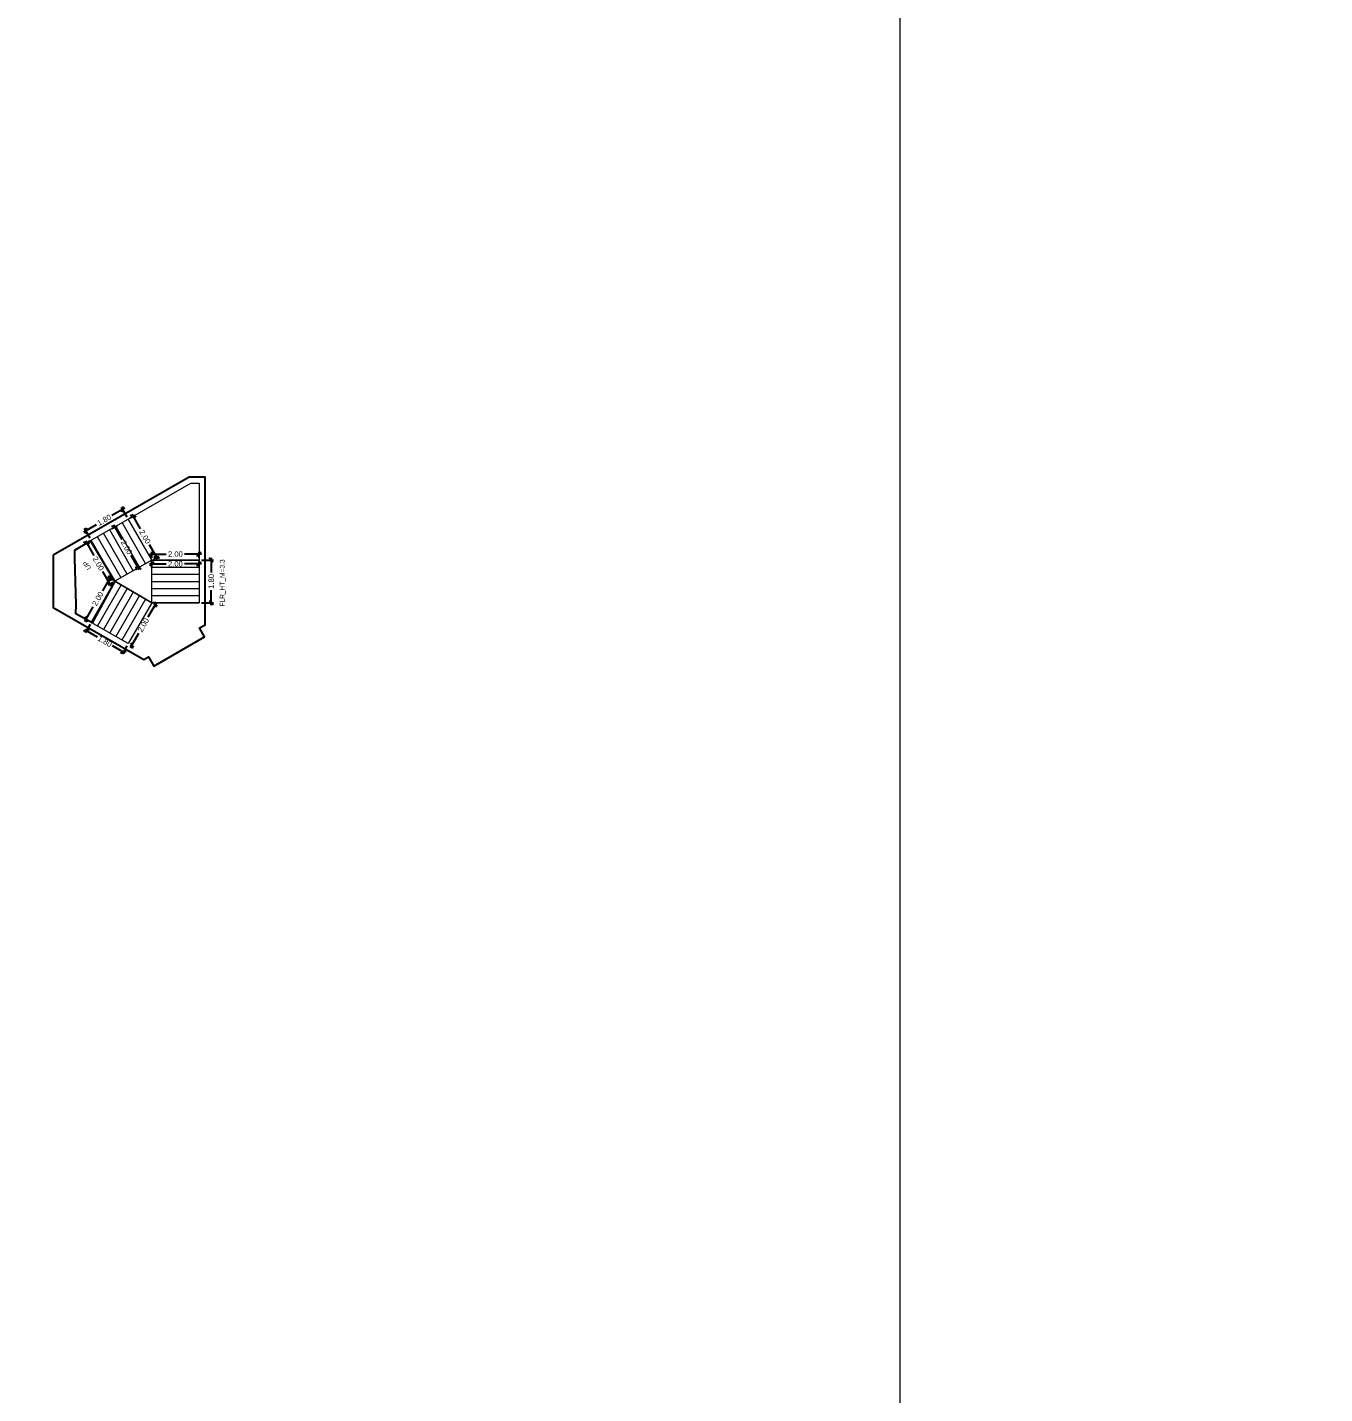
# Model space of a CAD drawing. Header units: metres. Extents: x 256329 to 886268, y -249371 to 355.
# Drawn here: x 286452.9 to 286507.8, y -940.2 to -882.4 of the extents above; entities that cross this region are included whole.
import ezdxf

# ---------------------------------------------------------------- set-up
doc = ezdxf.new("R2010")
doc.units = ezdxf.units.M
doc.header["$MEASUREMENT"] = 0
doc.header["$PDMODE"] = 35
doc.linetypes.add('CONTINOUS', pattern=[0])
doc.layers.get('0').update_dxf_attribs({"lineweight": 18})
doc.layers.get('Defpoints').update_dxf_attribs({"lineweight": 20})
doc.layers.add('A_TEXT', color=4, linetype='Continuous', lineweight=0, transparency=0.3)
doc.layers.add('BLK_2_FLR_-1_STAIR_3', color=7, linetype='Continuous', plot=False)
doc.layers.add('BLK_2_FLR_-1_STAIR_3_LANDING_1', color=7, linetype='Continuous', plot=False)
for name, color, linetype, lineweight in [('BLK_2_FLR_-1_STAIR_3_FLIGHT_1', 7, 'Continuous', 0), ('BLK_2_FLR_-1_STAIR_3_FLIGHT_2', 7, 'Continuous', 0), ('BLK_2_FLR_-1_STAIR_3_FLIGHT_3', 7, 'Continuous', 0), ('BLK_2_FLR_-1_STAIR_3_LANDING_2', 7, 'Continuous', 0)]:
    doc.layers.add(name, color=color, linetype=linetype, lineweight=lineweight)
doc.styles.add('Arial', font='arial.ttf')
doc.styles.get("Standard").update_dxf_attribs({"font": 'arial.ttf'})
doc.dimstyles.new('METRIC DIM', dxfattribs={"dimtxt": 0.23, "dimasz": 0.18, "dimexe": 0.1, "dimexo": 0.1, "dimgap": 0.09, "dimtad": 0, "dimzin": 0, "dimdsep": 46, "dimtxsty": 'Standard', "dimblk": 'OBLIQUE', "dimcen": 0, "dimdle": 0.1, "dimclrd": 147, "dimclre": 147, "dimclrt": 7, "dimadec": 0, "dimazin": 0, "dimtfac": 1, "dimtofl": 0, "dimtmove": 0, "dimatfit": 2, "dimfxl": 0.125, "dimtolj": 1, "dimtzin": 0, "dimarcsym": 0})

# ---------------------------------------------------------------- blocks, each defined once
blk = doc.blocks.new('_Oblique')
at = {"color": 0, "linetype": 'ByBlock', "lineweight": -2}
blk.add_line((-0.5, -0.5), (0.5, 0.5), dxfattribs=at)
blk = doc.blocks.new('*D1130')
at = {"layer": 'BLK_2_FLR_-1_STAIR_3_FLIGHT_2', "color": 147, "lineweight": -2, "transparency": 16777216}
for p, q in [((286457.056919, -902.715032), (286456.517183, -903.025179)), ((286457.155485, -903.087273), (286456.920392, -902.67815)), ((286455.322827, -903.711487), (286455.862563, -903.40134)), ((286455.594802, -903.984083), (286455.359709, -903.57496))]:
    blk.add_line(p, q, dxfattribs=at)
at = {"layer": 'Defpoints', "color": 0, "linetype": 'CONTINOUS', "transparency": 16777216}
for p in [(286456.970215, -902.764855), (286457.205308, -903.173978, 0.042641), (286455.644625, -904.070788, 0.042641)]:
    blk.add_point(p, dxfattribs=at)
at = {"layer": 'BLK_2_FLR_-1_STAIR_3_FLIGHT_2', "color": 147, "linetype": 'CONTINOUS', "lineweight": -2, "transparency": 16777216, "xscale": 0.18, "yscale": 0.18, "zscale": 0.18}
for p, rotation in [((286456.970215, -902.764855), 29.88281300000001), ((286455.409532, -903.661664), 209.882813)]:
    blk.add_blockref('_Oblique', p, dxfattribs=dict(at, rotation=rotation))
at = {"layer": 'BLK_2_FLR_-1_STAIR_3_FLIGHT_2', "color": 7, "linetype": 'CONTINOUS', "transparency": 16777216, "insert": (286456.189873, -903.213259), "char_height": 0.23, "attachment_point": 5, "rotation": 29.88281257}
blk.add_mtext('\\A1;1.80', dxfattribs=at)
blk = doc.blocks.new('*D1131')
at = {"layer": 'BLK_2_FLR_-1_STAIR_3_FLIGHT_3', "color": 147, "lineweight": -2, "transparency": 16777216}
for p, q in [((286460.714418, -904.808255), (286460.714194, -905.430755)), ((286460.30241, -904.908106), (286460.814382, -904.90829)), ((286460.713699, -906.808254), (286460.713922, -906.185754)), ((286460.301763, -906.708106), (286460.813735, -906.70829))]:
    blk.add_line(p, q, dxfattribs=at)
at = {"layer": 'Defpoints', "color": 0, "linetype": 'CONTINOUS', "transparency": 16777216}
for p in [(286460.20241, -904.90807, 0.042641), (286460.714382, -904.908254), (286460.201763, -906.70807, 0.042641)]:
    blk.add_point(p, dxfattribs=at)
at = {"layer": 'BLK_2_FLR_-1_STAIR_3_FLIGHT_3', "color": 147, "linetype": 'CONTINOUS', "lineweight": -2, "transparency": 16777216, "xscale": 0.18, "yscale": 0.18, "zscale": 0.18}
for p, rotation in [((286460.714382, -904.908254), 89.979403), ((286460.713735, -906.708254), 269.979403)]:
    blk.add_blockref('_Oblique', p, dxfattribs=dict(at, rotation=rotation))
at = {"layer": 'BLK_2_FLR_-1_STAIR_3_FLIGHT_3', "color": 7, "linetype": 'CONTINOUS', "transparency": 16777216, "insert": (286460.714058, -905.808254), "char_height": 0.23, "attachment_point": 5, "rotation": 89.97940333}
blk.add_mtext('\\A1;1.80', dxfattribs=at)
blk = doc.blocks.new('*D1172')
at = {"layer": 'BLK_2_FLR_-1_STAIR_3_LANDING_1', "color": 147, "lineweight": -2, "transparency": 16777216}
for p, q in [((286456.469808, -905.591051), (286456.115664, -906.206977)), ((286456.554389, -905.755035), (286456.333271, -905.627897)), ((286455.372438, -907.499593), (286455.726582, -906.883667)), ((286455.55671, -907.490193), (286455.335593, -907.363056))]:
    blk.add_line(p, q, dxfattribs=at)
at = {"layer": 'Defpoints', "color": 0, "linetype": 'CONTINOUS', "transparency": 16777216}
for p in [(286456.419962, -905.677742), (286456.64108, -905.80488, 0.042641), (286455.643402, -907.540039, 0.042641)]:
    blk.add_point(p, dxfattribs=at)
at = {"layer": 'BLK_2_FLR_-1_STAIR_3_LANDING_1', "color": 147, "linetype": 'CONTINOUS', "lineweight": -2, "transparency": 16777216, "xscale": 0.18, "yscale": 0.18, "zscale": 0.18}
for p, rotation in [((286456.419962, -905.677742), 60.102044), ((286455.422284, -907.412901), 240.102044)]:
    blk.add_blockref('_Oblique', p, dxfattribs=dict(at, rotation=rotation))
at = {"layer": 'BLK_2_FLR_-1_STAIR_3_LANDING_1', "color": 7, "linetype": 'CONTINOUS', "transparency": 16777216, "insert": (286455.921123, -906.545322), "char_height": 0.23, "attachment_point": 5, "rotation": 60.10204415}
blk.add_mtext('\\A1;2.00', dxfattribs=at)
blk = doc.blocks.new('*D1173')
at = {"layer": 'BLK_2_FLR_-1_STAIR_3_LANDING_1', "color": 147, "lineweight": -2, "transparency": 16777216}
for p, q in [((286455.55792, -904.120611), (286455.357201, -904.235949)), ((286455.394083, -904.099422), (286455.747682, -904.714776)), ((286456.490184, -906.006923), (286456.136585, -905.391569)), ((286456.554375, -905.854703), (286456.353657, -905.970041))]:
    blk.add_line(p, q, dxfattribs=at)
at = {"layer": 'Defpoints', "color": 0, "linetype": 'CONTINOUS', "transparency": 16777216}
for p in [(286455.443906, -904.186126), (286455.644625, -904.070788, 0.042641), (286456.64108, -905.80488, 0.042641)]:
    blk.add_point(p, dxfattribs=at)
at = {"layer": 'BLK_2_FLR_-1_STAIR_3_LANDING_1', "color": 147, "linetype": 'CONTINOUS', "lineweight": -2, "transparency": 16777216, "xscale": 0.18, "yscale": 0.18, "zscale": 0.18}
for p, rotation in [((286455.443906, -904.186126), 119.882813), ((286456.440361, -905.920219), 299.882813)]:
    blk.add_blockref('_Oblique', p, dxfattribs=dict(at, rotation=rotation))
at = {"layer": 'BLK_2_FLR_-1_STAIR_3_LANDING_1', "color": 7, "linetype": 'CONTINOUS', "transparency": 16777216, "insert": (286455.942133, -905.053172), "char_height": 0.23, "attachment_point": 5, "rotation": 299.88281257}
blk.add_mtext('\\A1;2.00', dxfattribs=at)
blk = doc.blocks.new('*D1174')
at = {"layer": 'BLK_2_FLR_-1_STAIR_3_FLIGHT_1', "color": 147, "lineweight": -2, "transparency": 16777216}
for p, q in [((286458.396689, -906.705104), (286458.042112, -907.319518)), ((286458.288375, -906.758054), (286458.433317, -906.8417)), ((286457.297376, -908.610002), (286457.651953, -907.995588)), ((286457.28903, -908.489728), (286457.433971, -908.573373))]:
    blk.add_line(p, q, dxfattribs=at)
at = {"layer": 'Defpoints', "color": 0, "linetype": 'CONTINOUS', "transparency": 16777216}
for p in [(286458.201763, -906.70807, 0.042641), (286457.202418, -908.439744, 0.042641), (286457.347359, -908.52339)]:
    blk.add_point(p, dxfattribs=at)
at = {"layer": 'BLK_2_FLR_-1_STAIR_3_FLIGHT_1', "color": 147, "linetype": 'CONTINOUS', "lineweight": -2, "transparency": 16777216, "xscale": 0.18, "yscale": 0.18, "zscale": 0.18}
for p, rotation in [((286458.346705, -906.791716), 60.01084000000001), ((286457.347359, -908.52339), 240.01084)]:
    blk.add_blockref('_Oblique', p, dxfattribs=dict(at, rotation=rotation))
at = {"layer": 'BLK_2_FLR_-1_STAIR_3_FLIGHT_1', "color": 7, "linetype": 'CONTINOUS', "transparency": 16777216, "insert": (286457.847032, -907.657553), "char_height": 0.23, "attachment_point": 5, "rotation": 60.01084041}
blk.add_mtext('\\A1;2.00', dxfattribs=at)
blk = doc.blocks.new('*D1175')
at = {"layer": 'BLK_2_FLR_-1_STAIR_3_LANDING_2', "color": 147, "lineweight": -2, "transparency": 16777216}
for p, q in [((286457.292013, -903.124155), (286457.500138, -903.004561)), ((286457.363611, -902.967679), (286457.71721, -903.583033)), ((286458.459712, -904.875181), (286458.106113, -904.259826)), ((286458.288468, -904.858248), (286458.496594, -904.738653))]:
    blk.add_line(p, q, dxfattribs=at)
at = {"layer": 'Defpoints', "color": 0, "linetype": 'CONTINOUS', "transparency": 16777216}
for p in [(286457.413434, -903.054383), (286457.205308, -903.173978, 0.042641), (286458.201763, -904.90807, 0.042641)]:
    blk.add_point(p, dxfattribs=at)
at = {"layer": 'BLK_2_FLR_-1_STAIR_3_LANDING_2', "color": 147, "linetype": 'CONTINOUS', "lineweight": -2, "transparency": 16777216, "xscale": 0.18, "yscale": 0.18, "zscale": 0.18}
for p, rotation in [((286457.413434, -903.054383), 119.882813), ((286458.409889, -904.788476), 299.882813)]:
    blk.add_blockref('_Oblique', p, dxfattribs=dict(at, rotation=rotation))
at = {"layer": 'BLK_2_FLR_-1_STAIR_3_LANDING_2', "color": 7, "linetype": 'CONTINOUS', "transparency": 16777216, "insert": (286457.911661, -903.92143), "char_height": 0.23, "attachment_point": 5, "rotation": 299.88281256}
blk.add_mtext('\\A1;2.00', dxfattribs=at)
blk = doc.blocks.new('*D1176')
at = {"layer": 'BLK_2_FLR_-1_STAIR_3_LANDING_2', "color": 147, "lineweight": -2, "transparency": 16777216}
for p, q in [((286458.101763, -904.65242), (286458.811477, -904.65242)), ((286458.201763, -904.80807), (286458.201763, -904.55242)), ((286460.301763, -904.65242), (286459.59205, -904.65242)), ((286460.201763, -904.80807), (286460.201763, -904.55242))]:
    blk.add_line(p, q, dxfattribs=at)
at = {"layer": 'Defpoints', "color": 0, "linetype": 'CONTINOUS', "transparency": 16777216}
for p in [(286460.201763, -904.65242), (286458.201763, -904.90807, 0.042641), (286460.201763, -904.90807, 0.042641)]:
    blk.add_point(p, dxfattribs=at)
at = {"layer": 'BLK_2_FLR_-1_STAIR_3_LANDING_2', "color": 147, "linetype": 'CONTINOUS', "lineweight": -2, "transparency": 16777216, "xscale": 0.18, "yscale": 0.18, "zscale": 0.18, "rotation": 180}
blk.add_blockref('_Oblique', (286458.201763, -904.65242), dxfattribs=at)
at = {"layer": 'BLK_2_FLR_-1_STAIR_3_LANDING_2', "color": 147, "linetype": 'CONTINOUS', "lineweight": -2, "transparency": 16777216, "xscale": 0.18, "yscale": 0.18, "zscale": 0.18}
blk.add_blockref('_Oblique', (286460.201763, -904.65242), dxfattribs=at)
at = {"layer": 'BLK_2_FLR_-1_STAIR_3_LANDING_2', "color": 7, "linetype": 'CONTINOUS', "transparency": 16777216, "insert": (286459.201763, -904.65242), "char_height": 0.23, "attachment_point": 5}
blk.add_mtext('\\A1;2.00', dxfattribs=at)
blk = doc.blocks.new('*D1177')
at = {"layer": 'BLK_2_FLR_-1_STAIR_3_FLIGHT_1', "color": 147, "lineweight": -2, "transparency": 16777216}
for p, q in [((286455.593418, -907.626651), (286455.388012, -907.98258)), ((286455.351384, -907.845985), (286455.890543, -908.157133)), ((286457.083624, -908.845657), (286456.544464, -908.534509)), ((286457.152434, -908.526356), (286456.947028, -908.882285))]:
    blk.add_line(p, q, dxfattribs=at)
at = {"layer": 'Defpoints', "color": 0, "linetype": 'CONTINOUS', "transparency": 16777216}
for p in [(286455.643402, -907.540039, 0.042641), (286456.997012, -908.795673), (286457.202418, -908.439744, 0.042641)]:
    blk.add_point(p, dxfattribs=at)
at = {"layer": 'BLK_2_FLR_-1_STAIR_3_FLIGHT_1', "color": 147, "linetype": 'CONTINOUS', "lineweight": -2, "transparency": 16777216, "xscale": 0.18, "yscale": 0.18, "zscale": 0.18}
for p, rotation in [((286455.437996, -907.895968), 150.01084), ((286456.997012, -908.795673), 330.01084)]:
    blk.add_blockref('_Oblique', p, dxfattribs=dict(at, rotation=rotation))
at = {"layer": 'BLK_2_FLR_-1_STAIR_3_FLIGHT_1', "color": 7, "linetype": 'CONTINOUS', "transparency": 16777216, "insert": (286456.217504, -908.345821), "char_height": 0.23, "attachment_point": 5, "rotation": 330.01084041}
blk.add_mtext('\\A1;1.80', dxfattribs=at)
blk = doc.blocks.new('*D1188')
at = {"layer": 'BLK_2_FLR_-1_STAIR_3_FLIGHT_3', "color": 147, "lineweight": -2, "transparency": 16777216}
for p, q in [((286458.101763, -905.064023), (286458.811477, -905.064023)), ((286458.201763, -905.219674), (286458.201763, -904.964023)), ((286460.301763, -905.064023), (286459.59205, -905.064023)), ((286460.201763, -905.219674), (286460.201763, -904.964023))]:
    blk.add_line(p, q, dxfattribs=at)
at = {"layer": 'Defpoints', "color": 0, "linetype": 'CONTINOUS', "transparency": 16777216}
for p in [(286458.201763, -905.319674, 0.042641), (286460.201763, -905.064023), (286460.201763, -905.319674, 0.042641)]:
    blk.add_point(p, dxfattribs=at)
at = {"layer": 'BLK_2_FLR_-1_STAIR_3_FLIGHT_3', "color": 147, "linetype": 'CONTINOUS', "lineweight": -2, "transparency": 16777216, "xscale": 0.18, "yscale": 0.18, "zscale": 0.18, "rotation": 180}
blk.add_blockref('_Oblique', (286458.201763, -905.064023), dxfattribs=at)
at = {"layer": 'BLK_2_FLR_-1_STAIR_3_FLIGHT_3', "color": 147, "linetype": 'CONTINOUS', "lineweight": -2, "transparency": 16777216, "xscale": 0.18, "yscale": 0.18, "zscale": 0.18}
blk.add_blockref('_Oblique', (286460.201763, -905.064023), dxfattribs=at)
at = {"layer": 'BLK_2_FLR_-1_STAIR_3_FLIGHT_3', "color": 7, "linetype": 'CONTINOUS', "transparency": 16777216, "insert": (286459.201763, -905.064023), "char_height": 0.23, "attachment_point": 5}
blk.add_mtext('\\A1;2.00', dxfattribs=at)
blk = doc.blocks.new('*D1189')
at = {"layer": 'BLK_2_FLR_-1_STAIR_3_FLIGHT_2', "color": 147, "lineweight": -2, "transparency": 16777216}
for p, q in [((286456.511671, -903.57256), (286456.719797, -903.452966)), ((286456.583269, -903.416084), (286456.936868, -904.031438)), ((286457.67937, -905.323585), (286457.325771, -904.708231)), ((286457.508126, -905.306653), (286457.716252, -905.187058))]:
    blk.add_line(p, q, dxfattribs=at)
at = {"layer": 'Defpoints', "color": 0, "linetype": 'CONTINOUS', "transparency": 16777216}
for p in [(286456.424966, -903.622383, 0.042641), (286456.633092, -903.502788), (286457.421422, -905.356475, 0.042641)]:
    blk.add_point(p, dxfattribs=at)
at = {"layer": 'BLK_2_FLR_-1_STAIR_3_FLIGHT_2', "color": 147, "linetype": 'CONTINOUS', "lineweight": -2, "transparency": 16777216, "xscale": 0.18, "yscale": 0.18, "zscale": 0.18}
for p, rotation in [((286456.633092, -903.502788), 119.882813), ((286457.629547, -905.236881), 299.882813)]:
    blk.add_blockref('_Oblique', p, dxfattribs=dict(at, rotation=rotation))
at = {"layer": 'BLK_2_FLR_-1_STAIR_3_FLIGHT_2', "color": 7, "linetype": 'CONTINOUS', "transparency": 16777216, "insert": (286457.13132, -904.369835), "char_height": 0.23, "attachment_point": 5, "rotation": 299.88281256}
blk.add_mtext('\\A1;2.00', dxfattribs=at)

msp = doc.modelspace()

# ---------------------------------------------------------------- linework, layer by layer
at = {"color": 5, "linetype": 'CONTINOUS'}
for p, q in [((286458.201763, -904.90807), (286456.64108, -905.80488)), ((286458.201763, -906.70807), (286458.201763, -904.90807))]:
    msp.add_line(p, q, dxfattribs=at)
at = {"color": 6, "ltscale": 0.05}
msp.add_lwpolyline([(285462.22245, -528.934859), (286489.827232, -528.934859), (286489.827232, -980.695668), (285462.22245, -980.695668)], close=True, dxfattribs=at)
at = {"color": 5, "linetype": 'CONTINOUS'}
msp.add_lwpolyline([(286458.201763, -906.70807), (286456.64108, -905.80488)], dxfattribs=at)
at = {"layer": 'BLK_2_FLR_-1_STAIR_3', "color": 7, "linetype": 'CONTINOUS'}
msp.add_lwpolyline([(286454.036772, -904.702539), (286454.036772, -906.905332), (286457.868985, -909.116894), (286458.064785, -909.003763), (286458.294546, -909.392288), (286460.432727, -908.146597), (286460.216337, -907.770723), (286460.455043, -907.650989), (286460.456607, -901.399247), (286459.785655, -901.399079)], close=True, dxfattribs=at)
at = {"layer": 'BLK_2_FLR_-1_STAIR_3_FLIGHT_1', "color": 3, "linetype": 'CONTINOUS'}
for p, q in [((286456.64108, -905.80488), (286455.643402, -907.540039)), ((286456.902583, -905.958316), (286455.903238, -907.68999)), ((286457.162419, -906.108267), (286456.163074, -907.839941)), ((286457.422255, -906.258218), (286456.42291, -907.989892)), ((286457.682091, -906.408169), (286456.682746, -908.139842)), ((286457.941927, -906.55812), (286456.942582, -908.289793)), ((286458.201763, -906.70807), (286457.202418, -908.439744))]:
    msp.add_line(p, q, dxfattribs=at)
at = {"layer": 'BLK_2_FLR_-1_STAIR_3_FLIGHT_1', "ltscale": 0.05}
msp.add_lwpolyline([(286456.64108, -905.80488), (286458.201763, -906.70807), (286457.202418, -908.439744), (286455.643402, -907.540039), (286456.64108, -905.80488)], dxfattribs=at)
at = {"layer": 'BLK_2_FLR_-1_STAIR_3_FLIGHT_2', "color": 3, "linetype": 'CONTINOUS'}
for p, q in [((286457.421422, -905.356475), (286456.424966, -903.622383)), ((286457.681536, -905.207007), (286456.68508, -903.472915)), ((286457.941649, -905.057539), (286456.945194, -903.323446)), ((286458.201763, -904.90807), (286457.205308, -903.173978)), ((286456.64108, -905.80488), (286455.644625, -904.070788)), ((286456.901194, -905.655412), (286455.904739, -903.921319)), ((286457.161308, -905.505944), (286456.164852, -903.771851))]:
    msp.add_line(p, q, dxfattribs=at)
at = {"layer": 'BLK_2_FLR_-1_STAIR_3_FLIGHT_2', "color": 7, "linetype": 'CONTINOUS'}
msp.add_lwpolyline([(286455.644625, -904.070788), (286457.205308, -903.173978), (286458.201763, -904.90807), (286456.64108, -905.80488), (286455.644625, -904.070788)], dxfattribs=at)
at = {"layer": 'BLK_2_FLR_-1_STAIR_3_FLIGHT_3', "color": 3, "linetype": 'CONTINOUS'}
for p, q in [((286458.201763, -904.90807), (286460.201763, -904.90807)), ((286458.201763, -905.20807), (286460.201763, -905.20807)), ((286458.201763, -905.50807), (286460.201763, -905.50807)), ((286458.201763, -905.80807), (286460.201763, -905.80807)), ((286458.201763, -906.10807), (286460.201763, -906.10807)), ((286458.201763, -906.40807), (286460.201763, -906.40807)), ((286458.201763, -906.70807), (286460.201763, -906.70807))]:
    msp.add_line(p, q, dxfattribs=at)
at = {"layer": 'BLK_2_FLR_-1_STAIR_3_FLIGHT_3', "color": 7, "linetype": 'CONTINOUS'}
msp.add_lwpolyline([(286458.201763, -906.70807), (286458.201763, -904.90807), (286460.201763, -904.90807), (286460.201763, -906.70807)], close=True, dxfattribs=at)
at = {"layer": 'BLK_2_FLR_-1_STAIR_3_LANDING_1', "color": 7, "linetype": 'CONTINOUS'}
msp.add_lwpolyline([(286456.64108, -905.80488), (286455.677601, -907.557509), (286454.988325, -907.178591), (286455.002618, -906.799798), (286455.002618, -906.799798), (286454.953919, -904.824237), (286454.953919, -904.824237), (286454.94688, -904.493688), (286455.605013, -904.094924), (286456.639006, -905.806133)], dxfattribs=at)
at = {"layer": 'BLK_2_FLR_-1_STAIR_3_LANDING_2', "color": 7, "linetype": 'CONTINOUS'}
msp.add_lwpolyline([(286458.201763, -904.90807), (286457.205308, -903.173978), (286459.853225, -901.652415), (286460.203225, -901.652503), (286460.201763, -904.90807), (286458.201763, -904.90807)], dxfattribs=at)

# ---------------------------------------------------------------- texts
at = {"layer": 'A_TEXT', "lineweight": 0, "insert": (286455.045152, -904.201931), "char_height": 0.2, "width": 2.485498, "attachment_point": 9, "rotation": 120.00549018, "style": 'Arial'}
msp.add_mtext('\\pxi2.2673,qc;UP', dxfattribs=at)
at = {"layer": 'BLK_2_FLR_-1_STAIR_3', "color": 7, "linetype": 'CONTINOUS', "insert": (286461.079524, -906.872607, -0.042641), "char_height": 0.2, "attachment_point": 1, "rotation": 90}
msp.add_mtext_dynamic_manual_height_columns('FLR_HT_M=3.3', width=2.272281, gutter_width=0.405, heights=[0.300679], dxfattribs=at)

# ---------------------------------------------------------------- dimensions: what is measured, and where the dimension line sits
at = {"layer": 'BLK_2_FLR_-1_STAIR_3_FLIGHT_1', "color": 2, "linetype": 'CONTINOUS'}
dim = msp.add_aligned_dim(p1=(286458.201763, -906.70807), p2=(286457.202418, -908.439744), distance=0.167346, dimstyle='METRIC DIM', override={"dimfxl": 0.18}, dxfattribs=at)
dim.commit()
dim.dimension.update_dxf_attribs({"geometry": '*D1174', "text_midpoint": (286457.847032, -907.657553, -0.042641)})
at = {"layer": 'BLK_2_FLR_-1_STAIR_3_FLIGHT_1', "color": 1, "linetype": 'CONTINOUS'}
dim = msp.add_aligned_dim(p1=(286455.643402, -907.540039), p2=(286457.202418, -908.439744), distance=-0.410947, dimstyle='METRIC DIM', override={"dimfxl": 0.18}, dxfattribs=at)
dim.commit()
dim.dimension.update_dxf_attribs({"geometry": '*D1177', "text_midpoint": (286456.217504, -908.345821, -0.042641)})
at = {"layer": 'BLK_2_FLR_-1_STAIR_3_FLIGHT_2', "color": 1, "linetype": 'CONTINOUS'}
dim = msp.add_aligned_dim(p1=(286455.644625, -904.070788), p2=(286457.205308, -903.173978), distance=0.471858, dimstyle='METRIC DIM', override={"dimfxl": 0.18}, dxfattribs=at)
dim.commit()
dim.dimension.update_dxf_attribs({"geometry": '*D1130', "text_midpoint": (286456.189873, -903.213259, -0.042641)})
at = {"layer": 'BLK_2_FLR_-1_STAIR_3_FLIGHT_2', "color": 2, "linetype": 'CONTINOUS'}
dim = msp.add_aligned_dim(p1=(286457.421422, -905.356475), p2=(286456.424966, -903.622383), distance=-0.24004, dimstyle='METRIC DIM', override={"dimfxl": 0.18}, dxfattribs=at)
dim.commit()
dim.dimension.update_dxf_attribs({"geometry": '*D1189', "text_midpoint": (286457.13132, -904.369835, -0.042641)})
at = {"layer": 'BLK_2_FLR_-1_STAIR_3_FLIGHT_3', "color": 1, "linetype": 'CONTINOUS'}
dim = msp.add_aligned_dim(p1=(286460.201763, -906.70807), p2=(286460.20241, -904.90807), distance=-0.511972, dimstyle='METRIC DIM', override={"dimfxl": 0.18}, dxfattribs=at)
dim.commit()
dim.dimension.update_dxf_attribs({"geometry": '*D1131', "text_midpoint": (286460.714058, -905.808254, -0.042641)})
at = {"layer": 'BLK_2_FLR_-1_STAIR_3_FLIGHT_3', "color": 2, "linetype": 'CONTINOUS'}
dim = msp.add_aligned_dim(p1=(286458.201763, -905.319674), p2=(286460.201763, -905.319674), distance=0.255651, dimstyle='METRIC DIM', override={"dimfxl": 0.18}, dxfattribs=at)
dim.commit()
dim.dimension.update_dxf_attribs({"geometry": '*D1188', "text_midpoint": (286459.201763, -905.064023, -0.042641)})
at = {"layer": 'BLK_2_FLR_-1_STAIR_3_LANDING_1', "color": 1, "linetype": 'CONTINOUS'}
dim = msp.add_aligned_dim(p1=(286456.64108, -905.80488), p2=(286455.644625, -904.070788), distance=0.231497, dimstyle='METRIC DIM', override={"dimfxl": 0.18}, dxfattribs=at)
dim.commit()
dim.dimension.update_dxf_attribs({"geometry": '*D1173', "text_midpoint": (286455.942133, -905.053172, -0.042641)})
at = {"layer": 'BLK_2_FLR_-1_STAIR_3_LANDING_1', "color": 2, "linetype": 'CONTINOUS'}
dim = msp.add_aligned_dim(p1=(286455.643402, -907.540039), p2=(286456.64108, -905.80488), distance=0.255063, dimstyle='METRIC DIM', override={"dimfxl": 0.18}, dxfattribs=at)
dim.commit()
dim.dimension.update_dxf_attribs({"geometry": '*D1172', "text_midpoint": (286455.921123, -906.545322, -0.042641)})
at = {"layer": 'BLK_2_FLR_-1_STAIR_3_LANDING_2', "color": 2, "linetype": 'CONTINOUS'}
dim = msp.add_aligned_dim(p1=(286458.201763, -904.90807), p2=(286457.205308, -903.173978), distance=-0.24004, dimstyle='METRIC DIM', override={"dimfxl": 0.18}, dxfattribs=at)
dim.commit()
dim.dimension.update_dxf_attribs({"geometry": '*D1175', "text_midpoint": (286457.911661, -903.92143, -0.042641)})
at = {"layer": 'BLK_2_FLR_-1_STAIR_3_LANDING_2', "color": 1, "linetype": 'CONTINOUS'}
dim = msp.add_aligned_dim(p1=(286458.201763, -904.90807), p2=(286460.201763, -904.90807), distance=0.25565, dimstyle='METRIC DIM', override={"dimfxl": 0.18}, dxfattribs=at)
dim.commit()
dim.dimension.update_dxf_attribs({"geometry": '*D1176', "text_midpoint": (286459.201763, -904.65242, -0.042641)})

doc.saveas('drawing.dxf')
